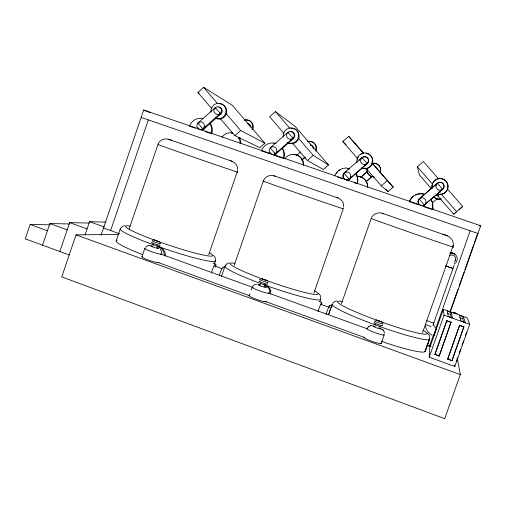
<?xml version="1.0" encoding="UTF-8"?>
<svg xmlns="http://www.w3.org/2000/svg" width="506" height="506" viewBox="0 0 506 506"><rect width="100%" height="100%" fill="white"/><g stroke="black" fill="none" stroke-linecap="round" stroke-linejoin="round"><path stroke-width="0.76" d="M269.407 291.443L269.363 292.304M429.208 357.185L429.531 348.463L443.319 309.337L467.221 317.844L469.72 324.321L454.818 366.477L429.208 357.185L444.028 315.156L443.319 309.337M215.575 260.046L215.195 257.63L213.621 255.422M237.586 170.408C238.339 165.93 234.961 161.781 230.692 160.813M320.88 298.508L320.266 295.441L318.495 293.372M343.625 207.251C344.396 202.754 341.05 198.523 336.743 197.53M429.746 338.28L429.303 335.465L427.292 332.986M422.542 332.733L452.781 246.839C455.229 240.261 448.854 235.334 443.041 234.335L383.814 213.829C379.196 211.495 372.884 213.355 371.157 218.503L341.392 303.828M437.386 183.204L419.151 199.041L437.386 183.204L442.636 189.389L424.389 205.05L419.094 198.921M433.623 323.815L433.933 325.839L435.185 327.477M452.769 246.858L453.161 245.315M433.787 335.415L433.667 335.946L436.393 328.147L435.919 329.223M433.762 335.51L433.661 335.927L434.287 334.504M434.135 334.289L433.882 335.098L434.167 334.188M435.786 330.241L436.393 328.147M435.539 330.975L435.666 330.601M50.208 224.816L30.158 224.474L25.3 238.851L69.252 254.973M434.401 333.479L434.527 333.112M42.523 245.17L49.841 223.551L69.67 223.956M59.834 251.514L69.632 222.621L89.208 223.089M118.587 234.43L76.026 234.847L61.738 276.921L444.723 418.652L460.308 374.585L457.184 357.647M85.002 234.986L89.524 221.685L105.754 222.14M101.01 235.315L143.66 110.017L480.7 225.777L450.213 312.221M454.141 265.169L453.275 267.693M110.612 230.546L148.309 119.884M116.184 240.793L120.226 228.946M129.194 228.832L157.967 144.507C159.573 139.416 165.791 137.645 170.301 139.896L232.052 161.281M141.92 256.915L144.792 248.497M208.725 254.695L237.219 171.888M214.361 263.854L215.373 260.919M221.343 276.681L224.949 266.226M234.151 265.467L263.278 181.066C264.752 176.588 270.185 174.146 274.518 175.987L338.027 197.979M249.224 295.801L249.964 293.67M251.185 290.121L252.165 287.281M435.413 331.348L435.16 332.081M313.916 293.056L343.251 208.757M319.906 301.576L320.684 299.337M328.685 314.283L332.208 304.182M328.672 314.321L332.138 304.397M381.182 343.542L384.193 334.947M434.907 332.012L435.027 331.664M432.984 325.276L453.015 268.427L452.63 268.243M425.274 351.183L429.55 339.039L425.04 351.626L429.493 339.254M429.626 345.813L433.288 335.427M435.9 328.008L470.163 230.793M434.945 354.276L446.785 320.703L451.048 322.227L439.208 356.079L434.945 354.276L439.208 356.079M434.945 354.535L446.785 320.703M450.169 311.38L458.025 289.122M459.068 286.149L464.04 272.051M464.824 269.825L473.724 244.6M474.248 243.114L477.651 233.468M451.339 317.882L450.644 314.447L451.339 312.48L447.342 311.057L448.24 316.326L452.497 317.844L451.339 312.48M439.195 355.819L451.048 322.227M447.715 358.906L459.593 325.282L463.875 326.806L452.022 360.721L447.715 358.906L452.022 360.721M447.747 359.171L459.593 325.282M463.838 322.341L462.642 318.723L463.344 316.75L459.334 315.327L461.023 320.886L465.292 322.411L463.344 316.75M451.984 360.449L463.875 326.806M456.21 361.727L457.449 358.229M459.176 353.34L460.662 349.14M462.142 344.94L463.629 340.74M465.362 335.845L466.602 332.341M434.787 333.138L434.913 332.784M435.413 330.589L435.527 330.266M434.407 334.181L434.527 333.84M435.887 329.311L436.343 328.217M252.526 286.504L254.056 284.91L256.605 284.189M120.732 227.991L122.541 226.296L124.881 225.638M225.486 265.214L227.302 263.512L229.667 262.861M145.374 247.377L147.063 245.929L149.2 245.435M367.495 327.572L370.335 325.731M332.986 302.847L334.845 301.456L336.92 300.962M211.786 108.663L197.916 92.465L203.627 87.348L232.374 105.33L264.916 143.198L259.856 147.663L234.91 135.665L220.009 118.265M215.202 107.689L197.897 123.11L202.849 128.916L203.678 129.283L220.945 113.913L215.202 107.689L215.986 108.132M202.849 128.916L220.173 113.489M234.91 135.665L240.685 130.554L264.916 143.198M238.408 138.53L239.566 137.499M239.015 138.815L240.173 137.796M292.095 142.774L307.395 160.51L323.385 169.466L328.527 164.975L295.415 126.69L275.473 111.611L269.654 116.759L283.936 133.312M287.825 132.37L270.204 147.891L275.251 153.767L275.827 154.052L293.41 138.587L287.825 132.37L288.357 132.73M275.251 153.767L292.898 138.246M296.984 155.032L300.513 151.939M301.962 159.605L304.903 157.024M301.785 160.339L305.308 157.258M307.395 160.51L313.277 155.361L328.527 164.975M357.679 158.656L342.79 141.522L348.716 136.342L363.675 153.173M361.872 157.537L367.293 163.735L349.38 179.301L343.922 173.16L361.872 157.537L362.138 157.809L359.159 160.402M346.635 171.294L344.251 173.368L343.922 173.16M348.425 169.738L349.614 168.7M349.07 179.111L367.046 163.489M360.759 177.081L367.084 171.591M361.164 177.1L367.116 171.932M366.369 181.23L372.131 176.24M366.211 181.717L372.169 176.55M381.296 185.835L387.28 180.655L393.219 187.125L387.994 191.635L381.296 185.835L365.889 168.112M431.397 188.681L419.461 175.038L417.355 166.771L423.389 161.559L438.405 178.688M459.024 209.655L462.743 206.448L447.209 188.725M436.589 194.614L453.711 214.19L456.646 211.66L441.137 193.937M424.351 204.949L442.668 189.231M432.099 203.146L437.355 198.542M453.711 214.19L462.743 206.448M368.912 326.275L368.444 326.598M152.546 244.056C152.875 244.853 159.194 246.808 157.733 245.663M370.651 325.674L371.821 325.63M370.202 325.756L370.778 325.649M479.157 225.961L480.7 225.777M149.017 245.429L149.441 245.435M448.847 267.079L445.59 265.878L453.009 268.433L450.504 267.655M382.15 322.221L379.905 320.994L376.281 320.007L382.15 322.221A47.4 4.301 19.7 0 0 423.022 330.266M260.343 282.854C259.255 283.215 266.162 285.618 265.435 284.612M153.166 244.139L153.59 244.24M382.125 213.247L383.852 213.848M447.405 235.853L442.744 234.24M274.138 175.854L275.447 176.309M450.239 267.566L449.41 267.282M190.269 126.411L195.436 128.189M205.038 131.484L210.211 133.261M276.131 143.521A11.714 11.543 -68.3 0 0 261.406 150.851L269.413 153.603M273.05 154.849L282.512 158.1M337.654 177.043L342.847 178.827M346.559 180.098L348.779 180.863M353.979 182.647L356.205 183.412M410.132 201.938L418.184 204.709M423.313 206.467L431.371 209.237M141.142 117.417L477.98 233.487M171.18 140.206L168.675 139.333M447.317 313.258L450.644 314.447M459.973 317.774L462.642 318.723M444.028 315.156L469.72 324.321M446.811 320.886L451.086 322.417M459.65 325.472L463.932 327.009M213.083 263.202L215.664 264.132M319.09 301.443L321.746 302.398M329.729 305.276L332.391 306.238M214.019 265.764L222.14 268.699M320.671 304.27L329.374 307.414M89.524 221.685L104.122 226.96M103.509 227.978L119.517 233.766M426.963 344.852L431.036 346.325M427.165 345.364L430.138 346.439M160.313 253.885L253.032 287.459M268.61 293.094L367.261 328.811M69.632 222.621L87.064 228.933M157.448 262.26L249.363 295.649M264.929 301.304L364.257 337.394M49.841 223.551L67.178 229.85M76.026 234.847L460.308 374.585M30.158 224.474L47.406 230.761M452.541 268.205L452.99 268.408M143.66 110.017L150.124 112.718M189.75 126.253L189.529 126.158A11.6 11.322 -72.2 0 1 203.007 118.568M432.048 335.238C428.525 333.403 425.976 329.83 425.413 325.896M197.916 92.465L199.25 93.256M381.986 329.191L382.808 329.804M160.231 249.173L160.655 249.566M383.017 330.007L383.997 331.36L384.446 333.252M382.694 329.703L383.137 330.114M342.79 141.522L346.091 144.779M417.355 166.771L432.345 183.899M439.069 191.578L440.1 192.761M371.967 162.704L393.219 187.125M348.716 136.342L363.624 153.476M371.853 162.932L387.28 180.655M385.92 189.257L387.994 191.635M275.473 111.611L289.78 128.163M297.952 137.626L313.277 155.361M274.821 152.875L275.827 154.052M203.627 87.348L217.523 103.553M225.758 113.154L240.685 130.554M160.946 249.894L161.939 252.899M454.59 365.035L454.818 366.477M318.04 311.582A6.382 0.487 -70.3 0 1 321.07 303.461A6.382 0.487 -70.3 0 1 321.31 304.764M326.06 314.485A6.388 0.436 -70.4 0 1 328.811 306.94A6.388 0.436 -70.4 0 1 329.602 306.358M219.364 275.264A6.3 1.088 -70 0 1 221.957 268.61A6.3 1.088 -70 0 1 223.652 267.491M211.432 272.974A6.293 1.132 -69.9 0 1 214.734 264.891A6.293 1.132 -69.9 0 1 215.581 267.136M425.116 350.601A51.694 5.509 19.8 0 1 381.53 341.405M429.373 338.508A51.713 4.902 19.7 0 1 379.968 326.623M375.382 324.966A51.713 4.902 19.7 0 1 332.999 303.777M379.083 321.089A47.4 4.301 19.7 0 1 342.258 301.437M450.157 253.247A5.756 5.686 12.9 0 1 454.508 253.942M450.22 253.329A5.775 5.705 12.9 0 1 454.091 264.037M450.036 253.082A5.711 5.642 12.8 0 1 454.692 253.999M450.1 253.164A5.73 5.661 12.8 0 1 454.774 254.082M433.395 322.556A4.174 0.329 19.8 0 1 432.048 322.524A4.174 0.329 19.8 0 1 426.836 320.589M431.106 326.541A4.174 0.348 19.9 0 1 425.217 324.352M449.492 255.543A4.149 4.099 12.9 0 1 454.533 262.032M455.21 259.894A4.073 4.029 12.8 0 1 455.103 260.16M159.7 244.936A4.459 0.424 18.5 0 1 155.721 244.24A4.459 0.424 18.5 0 1 152.034 242.374M160.073 243.165A4.459 0.417 18.5 0 1 156.512 242.64A4.459 0.417 18.5 0 1 152.603 240.711M267.193 283.765A4.497 0.436 19.1 0 1 263.424 283.126A4.497 0.436 19.1 0 1 259.312 281.089M267.775 282.076A4.497 0.43 19.1 0 1 263.601 281.285A4.497 0.43 19.1 0 1 260.255 279.445M382.353 325.409A4.598 0.449 19.7 0 1 377.584 324.34A4.598 0.449 19.7 0 1 374.769 322.588M382.789 323.6A4.598 0.443 19.7 0 1 378.621 322.777A4.598 0.443 19.7 0 1 375.123 320.836M380.316 326.104A3.213 0.316 19.7 0 1 379.81 326.364A3.213 0.316 19.7 0 1 375.857 324.966A3.213 0.316 19.7 0 1 375.212 324.302M380.74 342.973A9.19 1.044 19.8 0 1 372.859 341.639A9.19 1.044 19.8 0 1 364.162 337.16M383.744 334.403A9.19 0.968 19.8 0 1 375.06 332.676A9.19 0.968 19.8 0 1 367.729 328.609M378.728 327.66A4.598 0.462 19.8 0 1 380.518 329.045A4.598 0.462 19.8 0 1 373.687 326.636A4.598 0.462 19.8 0 1 375.237 326.427M158.802 262.355A8.918 0.987 18.4 0 1 149.245 260.356A8.918 0.987 18.4 0 1 142.515 256.732M161.306 253.702A8.918 0.911 18.5 0 1 152.976 252.209A8.918 0.911 18.5 0 1 145.367 248.389M156.601 247.371A4.459 0.436 18.5 0 1 157.923 248.522A4.459 0.436 18.5 0 1 151.294 246.308A4.459 0.436 18.5 0 1 152.995 246.169M266.042 301.31A8.994 1.018 19.1 0 1 257.08 299.558A8.994 1.018 19.1 0 1 249.787 295.605M268.977 292.854A8.994 0.942 19.1 0 1 260.04 291.013A8.994 0.942 19.1 0 1 252.709 287.155M263.841 286.13A4.497 0.455 19.1 0 1 265.492 287.427A4.497 0.455 19.1 0 1 258.787 285.137A4.497 0.455 19.1 0 1 260.407 284.954M157.391 246.384A8.71 8.482 88.4 0 1 165.367 256.162M156.873 246.498A8.741 8.513 88.4 0 1 164.336 255.644M264.094 284.638A8.842 8.71 75.2 0 1 270.906 291.304M259.078 285.074A8.88 8.741 75.3 0 1 260.293 284.789M264.606 285.201A8.88 8.741 75.3 0 1 270.463 294.075M452.547 246.732A43.206 0.335 19.2 0 1 411.119 232.735A43.206 0.335 19.2 0 1 371.613 218.611M343.074 208.662A42.321 0.329 19.1 0 1 301.791 194.747A42.321 0.329 19.1 0 1 263.835 181.192M320.576 298.831A50.657 4.794 19.1 0 1 264.948 285.087M260.539 283.474A50.657 4.794 19.1 0 1 225.942 265.65M314.631 290.937A46.425 4.212 19.1 0 1 307.901 293.208A46.425 4.212 19.1 0 1 264.682 279.843M262.31 278.97A46.425 4.212 19.1 0 1 234.948 263.284M142.483 254.594A50.17 5.218 18.5 0 1 117.329 240.148M215.303 260.432A50.189 4.643 18.6 0 1 157.372 246.226M153.761 244.929A50.189 4.643 18.6 0 1 120.58 228.592M209.636 252.861A45.995 4.073 18.6 0 1 167.492 244.702A45.995 4.073 18.6 0 1 130.131 226.03M237.08 171.806A41.928 0.316 19.1 0 1 197.511 158.504A41.928 0.316 19.1 0 1 158.119 144.526M432.605 206.524A10.411 10.322 -4.5 0 1 432.896 209.604M432.598 206.442A10.443 10.36 -4.6 0 1 432.896 209.535M438.411 195.904A3.472 3.434 -8.6 0 1 436.374 194.614M438.43 195.797A3.485 3.447 -8.6 0 1 436.381 194.494M441.131 199.041A6.97 6.894 -8.6 0 1 433.591 196.562M441.15 198.934A6.989 6.913 -8.7 0 1 433.591 196.454M425.609 203.646A4.01 3.972 -7.7 0 1 422.137 205.797M419.278 204.702A4.01 3.972 -7.7 0 1 420.834 198.042M430.967 199.282A12.017 11.923 -6.3 0 1 432.099 209.484M409.398 201.685A12.017 11.923 -6.3 0 1 424.686 194.31M430.979 199.402A11.973 11.878 -6.2 0 1 432.415 208.542M409.487 201.799A11.973 11.878 -6.2 0 1 413.478 196.29M415.571 195A11.973 11.878 -6.2 0 1 424.717 194.443M436.235 185A4.029 3.978 -10.4 0 1 443.047 183.767A4.029 3.978 -10.4 0 1 440.852 190.275M432.143 188.093A8.052 7.963 -10.4 0 1 439.834 178.422A8.052 7.963 -10.4 0 1 447.943 187.688A8.052 7.963 -10.4 0 1 437.178 193.849M432.149 188.251A8.02 7.932 -10.3 0 1 439.815 178.618A8.02 7.932 -10.3 0 1 447.892 187.852A8.02 7.932 -10.3 0 1 437.165 193.988M357.002 162.489A7.925 7.856 -40.6 0 1 364.744 152.888A7.925 7.856 -40.6 0 1 372.435 162.413A7.925 7.856 -40.6 0 1 361.417 167.96M366.104 153.248A7.894 7.83 -40.4 0 1 372.517 163.198A7.894 7.83 -40.4 0 1 361.682 168.194M357.293 159.403A7.894 7.83 -40.4 0 1 358.362 156.822M360.734 154.45A7.894 7.83 -40.4 0 1 363.314 153.362M361.398 158.663A3.959 3.928 -40.6 0 1 368.185 158.865A3.959 3.928 -40.6 0 1 364.706 164.716M355.838 173.571A11.834 11.758 -51.5 0 1 356.945 183.672L357.223 183.842A11.79 11.72 -51.3 0 0 356.123 173.779M334.681 176.018A11.834 11.758 -51.5 0 1 349.684 168.669M336.534 173.311A11.79 11.72 -51.3 0 1 337.243 172.401M338.963 170.756A11.79 11.72 -51.3 0 1 339.95 170.067M347.907 168.39A11.79 11.72 -51.3 0 1 348.976 168.599M350.955 176.847A3.947 3.921 -50.1 0 1 346.895 180.047M343.833 178.333A3.947 3.921 -50.1 0 1 345.383 172.584M372.005 163.621A6.869 6.818 -35.5 0 1 380.341 172.533M374.396 176.992A6.869 6.818 -35.5 0 1 367.09 169.719M372.283 163.286A6.888 6.844 -35.6 0 1 379.981 172.799M373.713 176.834A6.888 6.844 -35.6 0 1 367.021 168.555M358.084 176.467A10.259 10.215 -44.6 0 1 367.735 187.22M356.838 176.29A10.297 10.246 -44.8 0 1 367.527 187.081M283.221 136.835A7.83 7.723 -61.5 0 1 291.469 127.866A7.83 7.723 -61.5 0 1 298.312 137.796A7.83 7.723 -61.5 0 1 287.149 142.54M290.874 128.252A7.805 7.691 -61.5 0 1 298.945 137.588A7.805 7.691 -61.5 0 1 287.68 142.863M290.343 131.8A3.915 3.858 -61.5 0 1 294.758 135.481A3.915 3.858 -61.5 0 1 290.596 139.555M282.165 148.359A11.714 11.543 -68.3 0 1 283.24 158.353M282.715 148.656A11.67 11.505 -68.2 0 1 283.784 158.612M273.556 143.236A11.67 11.505 -68.2 0 1 274.657 143.343M277.37 151.617A3.903 3.846 -67.3 0 1 273.113 154.773M270.381 153.109A3.903 3.846 -67.3 0 1 270.109 152.629M307.882 141.806A6.799 6.717 -59.3 0 1 315.889 151.066M307.484 141.528A6.818 6.736 -59.4 0 1 315.516 150.813M310.64 145.209A3.39 3.346 -59.2 0 1 313.511 148.53M310.254 144.937A3.397 3.359 -59.3 0 1 313.132 148.271M293.195 154.577A10.164 10.05 -66.5 0 1 303.67 165.209M284.922 158.707A10.196 10.082 -66.6 0 1 303.258 165M239.205 137.721A10.082 9.886 -71.4 0 1 240.666 143.571M231.343 133.053A10.082 9.886 -71.4 0 1 232.286 133.141M238.598 137.43A10.114 9.918 -71.5 0 1 240.059 143.293M222.026 137.101A10.114 9.918 -71.5 0 1 232.558 133.008M247.738 123.787A3.359 3.295 -67.2 0 1 250.559 127.076M247.156 123.451A3.371 3.308 -67.2 0 1 249.989 126.747M244.828 120.358A6.736 6.61 -67.2 0 1 252.696 129.511M244.24 120.011A6.761 6.629 -67.2 0 1 252.127 129.194M205.189 126.867A3.865 3.776 -71.7 0 1 201.008 130.01M198.067 127.891A3.865 3.776 -71.7 0 1 197.96 127.645M209.901 123.622A11.6 11.322 -72.2 0 1 210.951 133.514M210.041 123.04A11.556 11.284 -72.2 0 1 211.742 133.862M218.75 107.164A3.877 3.789 -68.3 0 1 222.267 110.978A3.877 3.789 -68.3 0 1 218.718 114.875M210.945 112.212A7.754 7.577 -68.3 0 1 218.87 103.3A7.754 7.577 -68.3 0 1 225.853 112.762A7.754 7.577 -68.3 0 1 215.284 118.088M219.806 103.762A7.729 7.552 -68.2 0 1 226.498 113.534A7.729 7.552 -68.2 0 1 215.581 118.252M153.868 239.914L159.782 241.887L153.894 239.888M267.301 280.678L261.362 278.616L267.294 280.691M457.063 313.669L453.11 312.246L457.063 313.657M420.334 205.347A4.023 3.991 -7.7 0 0 426.014 201.331A4.023 3.991 -7.7 0 0 419.683 198.466A4.023 3.991 -7.7 0 0 420.334 205.347M438.519 189.933A4.042 3.997 -10.4 0 0 444.028 185.639A4.042 3.997 -10.4 0 0 437.532 183.083A4.042 3.997 -10.4 0 0 438.519 189.933M364.927 164.437A3.978 3.94 -40.7 0 0 367.641 158.125A3.978 3.94 -40.7 0 0 360.822 158.979A3.978 3.94 -40.7 0 0 364.927 164.437M347.881 179.7A3.959 3.934 -50.3 0 0 349.507 173.046A3.959 3.934 -50.3 0 0 342.948 175A3.959 3.934 -50.3 0 0 347.881 179.7M292.379 138.638A3.928 3.871 -61.6 0 0 292.234 131.851A3.928 3.871 -61.6 0 0 286.478 135.437A3.928 3.871 -61.6 0 0 292.379 138.638M275.315 153.723A3.921 3.865 -67.4 0 0 274.537 147.006A3.921 3.865 -67.4 0 0 269.16 151.104A3.921 3.865 -67.4 0 0 275.315 153.723M203.121 128.695A3.884 3.789 -71.7 0 0 201.9 122.123A3.884 3.789 -71.7 0 0 196.91 126.57A3.884 3.789 -71.7 0 0 203.121 128.695M219.895 113.724A3.89 3.801 -68.3 0 0 219.288 107.038A3.89 3.801 -68.3 0 0 213.893 111.004A3.89 3.801 -68.3 0 0 219.895 113.724"/></g></svg>
